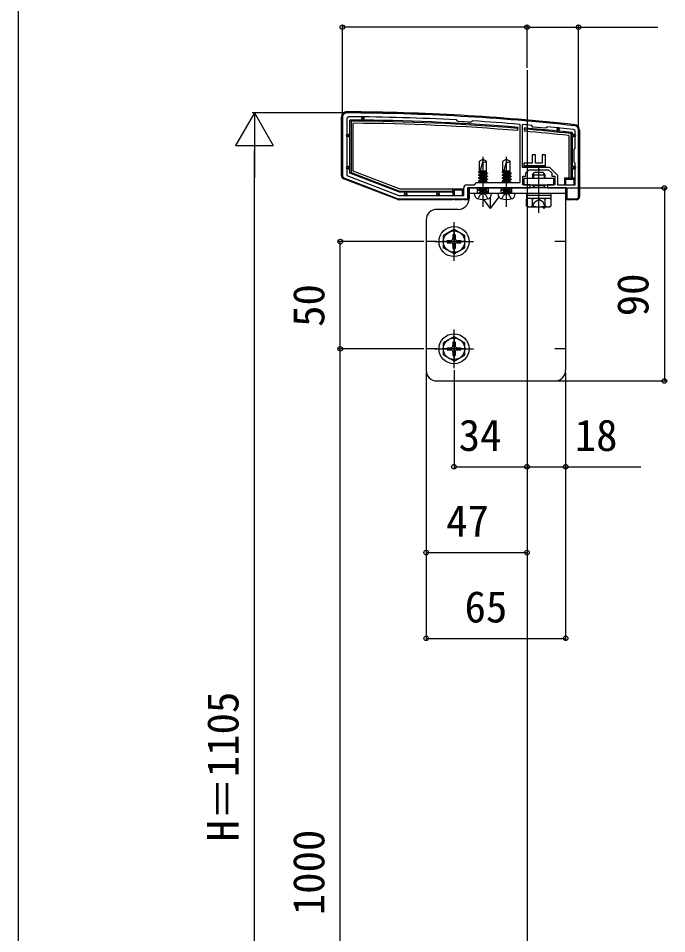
# Model space of a CAD drawing. Units: millimetres, scale not verified. Extents: x -875 to 875, y -1304 to 1296.
# Drawn here: x -875 to -572.9, y 563.1 to 989.9 of the extents above; entities that cross this region are included whole.
import ezdxf
from ezdxf.enums import TextEntityAlignment as Align

# ---------------------------------------------------------------- set-up
doc = ezdxf.new("R2010")
doc.units = ezdxf.units.MM
doc.header["$LTSCALE"] = 8
for name, color, linetype in [('0-3_YKK_11', 7, 'Continuous'), ('0-4_YKK_12', 2, 'Continuous'), ('0-5_YKK_13', 4, 'Continuous'), ('0-6_YKK_D', 6, 'Continuous'), ('0-7_YKK_ZWAK', 7, 'Continuous')]:
    doc.layers.add(name, color=color, linetype=linetype)
doc.styles.add('ＭＳ ゴシック', font='')
doc.styles.get('ＭＳ ゴシック').set_extended_font_data('MS Gothic')

msp = doc.modelspace()

# ---------------------------------------------------------------- linework, layer by layer
at = {"layer": '0-3_YKK_11'}
for p, q in [((-724, 943.8), (-724, 916.487)), ((-639.874, 940.342), (-640.2, 940.043)), ((-614, 906.8), (-614, 937.8)), ((-723.359, 915.553), (-698, 905.8))]:
    msp.add_line(p, q, dxfattribs=at)
for points in [[(-722, 942.996), (-722, 916.638), (-697.721, 907.3)], [(-670.015, 941.771), (-670.223, 941.871), (-670.713, 942.422), (-670.921, 942.522)], [(-666, 912.3), (-662.5, 912.3), (-661.5, 913.3), (-641.2, 913.3), (-641.2, 940.179), (-641.475, 940.478)], [(-663.289, 942.076), (-663.507, 942.001), (-664.057, 941.511), (-664.275, 941.436)], [(-640.2, 940.043), (-640.2, 920.5), (-632.5, 920.5), (-627.503, 920.5), (-623.8, 916.797), (-623.8, 912.3), (-615.5, 912.3), (-615.5, 922.3), (-616, 922.8), (-616, 928.8), (-615.5, 929.3), (-615.5, 937.05)], [(-628.369, 939.286), (-628.59, 939.218), (-629.244, 938.675), (-635.218, 939.229), (-635.768, 939.892), (-635.972, 939.999)], [(-698, 905.8), (-665.5, 905.8), (-665.5, 910.8), (-636.5, 910.8), (-636.5, 912.3), (-640, 912.3), (-640, 916.3), (-638.5, 916.3), (-638.5, 917.8), (-637, 919.3), (-632.958, 919.3), (-632.775, 919.42), (-632.225, 919.42), (-632.042, 919.3), (-628, 919.3), (-626.5, 917.8), (-626.5, 916.3), (-625, 916.3), (-625, 912.3), (-628.5, 912.3), (-628.5, 910.8), (-619.5, 910.8), (-619.5, 905.8), (-615, 905.8)], [(-697.721, 907.3), (-667.5, 907.3), (-667.5, 910.8)]]:
    msp.add_lwpolyline(points, dxfattribs=at)
for centre, radius, start, end in [((-722, 943.8), 2, 89.80939, 179.99999), ((-721, 942.996), 1, 89.75176, 180), ((-725.32, -54.191), 999.997, 83.71122, 89.80938), ((-725.32, -54.194), 998.2, 86.87597, 89.75176), ((-725.319, -54.177), 997.482, 86.49138, 86.82169), ((-725.322, -54.21), 998.215, 85.18167, 86.43713), ((-725.314, -54.119), 998.124, 84.86459, 85.08947), ((-725.32, -54.19), 998.195, 83.73506, 84.42628), ((-616, 937.8), 2, 359.99999, 83.71124), ((-616.5, 937.05), 1, 359.99999, 83.73507), ((-723, 916.487), 1, 180.00003, 248.9625), ((-666, 910.8), 1.5, 90.00001, 179.99999), ((-615, 906.8), 1, 270.00001, 359.99999)]:
    msp.add_arc(centre, radius, start, end, dxfattribs=at)
at = {"layer": '0-4_YKK_12'}
for p, q in [((-638, 965.8), (-638, -60.2)), ((-658.5, 904.5), (-658.5, 925.3)), ((-647.5, 904.5), (-647.5, 925.3)), ((-632.5, 899.178), (-632.5, 920.589)), ((-658.5, 902.05), (-658.5, 917.05)), ((-647.5, 902.05), (-647.5, 917.05)), ((-632.5, 902.05), (-632.5, 917.05)), ((-672, 876.8), (-672, 894.8)), ((-672, 891.3), (-672, 880.3)), ((-681, 885.8), (-663, 885.8)), ((-666.5, 885.8), (-677.5, 885.8)), ((-672, 826.8), (-672, 844.8)), ((-672, 841.3), (-672, 830.3)), ((-681, 835.8), (-663, 835.8)), ((-666.5, 835.8), (-677.5, 835.8))]:
    msp.add_line(p, q, dxfattribs=at)
at = {"layer": '0-5_YKK_13'}
for p, q in [((-724.5, 916.487), (-724.5, 943.8)), ((-715, 943.152), (-715, 943.652)), ((-714, 943.652), (-714, 943.152)), ((-719, 918.698), (-719, 940.985)), ((-714, 943.152), (-715, 943.152)), ((-715, 943.152), (-715, 942.452)), ((-714, 942.441), (-714, 943.152)), ((-721.7, 935.8), (-721.2, 935.8)), ((-721.2, 934.8), (-721.7, 934.8)), ((-721.2, 935.8), (-721.2, 934.8)), ((-720.5, 935.8), (-721.2, 935.8)), ((-721.2, 934.8), (-720.5, 934.8)), ((-642.2, 939.034), (-642.2, 938.532)), ((-642.2, 937.528), (-642.2, 938.532)), ((-639.2, 938.276), (-639.2, 938.778)), ((-639.2, 938.276), (-639.2, 937.272)), ((-624, 938.042), (-624, 937.342)), ((-623, 937.24), (-623, 938.042)), ((-618.5, 935.256), (-618.5, 915.3)), ((-617, 936.602), (-617.5, 936.154)), ((-617.5, 915.3), (-617.5, 936.154)), ((-617, 936.602), (-617, 935.8)), ((-617, 934.8), (-617, 935.8)), ((-617, 935.8), (-616.3, 935.8)), ((-617, 934.8), (-617, 920.8)), ((-615.8, 935.8), (-616.3, 935.8)), ((-616.3, 934.8), (-615.8, 934.8)), ((-613.5, 937.8), (-613.5, 906.8)), ((-634.1, 926.3), (-635.6, 926.3)), ((-635.6, 926.3), (-635.6, 922.3)), ((-634.1, 922.3), (-634.1, 926.3)), ((-630.9, 926.3), (-630.9, 922.3)), ((-629.4, 926.3), (-630.9, 926.3)), ((-629.4, 920.8), (-629.4, 926.3)), ((-658.5, 924.3), (-660.2, 923.238)), ((-660.2, 918.8), (-660.2, 923.238)), ((-658.404, 924.073), (-659.817, 918.8)), ((-658.5, 924.3), (-656.8, 923.238)), ((-656.8, 918.8), (-656.8, 923.238)), ((-647.5, 924.3), (-649.2, 923.238)), ((-649.2, 918.8), (-649.2, 923.238)), ((-647.404, 924.073), (-648.817, 918.8)), ((-647.5, 924.3), (-645.8, 923.238)), ((-645.8, 918.8), (-645.8, 923.238)), ((-639.4, 922.3), (-639.4, 920.8)), ((-635.6, 922.3), (-639.4, 922.3)), ((-630.9, 922.3), (-634.1, 922.3)), ((-721.7, 920.8), (-721.2, 920.8)), ((-721.2, 919.8), (-721.7, 919.8)), ((-721.2, 920.8), (-721.2, 919.8)), ((-720.5, 920.8), (-721.2, 920.8)), ((-721.2, 919.8), (-720.5, 919.8)), ((-660.6, 918.17), (-657.255, 918.8)), ((-660.6, 918.27), (-657.786, 918.8)), ((-659.975, 918.631), (-660.6, 918.27)), ((-660.6, 918.27), (-660.6, 918.17)), ((-659.975, 917.81), (-660.6, 918.17)), ((-660.2, 918.8), (-656.8, 918.8)), ((-659.975, 918.8), (-659.975, 918.631)), ((-659.345, 918.8), (-659.975, 918.631)), ((-659.975, 917.81), (-657.025, 918.6)), ((-657.025, 918.022), (-659.975, 917.231)), ((-659.975, 917.81), (-659.975, 917.231)), ((-657.025, 918.6), (-656.8, 918.8)), ((-657.025, 918.6), (-657.025, 918.022)), ((-649.6, 918.17), (-646.255, 918.8)), ((-649.6, 918.27), (-646.786, 918.8)), ((-648.975, 918.631), (-649.6, 918.27)), ((-649.6, 918.27), (-649.6, 918.17)), ((-648.975, 917.81), (-649.6, 918.17)), ((-649.2, 918.8), (-645.8, 918.8)), ((-648.975, 918.8), (-648.975, 918.631)), ((-648.345, 918.8), (-648.975, 918.631)), ((-648.975, 917.81), (-646.025, 918.6)), ((-646.025, 918.022), (-648.975, 917.231)), ((-648.975, 917.81), (-648.975, 917.231)), ((-646.025, 918.6), (-645.8, 918.8)), ((-646.025, 918.6), (-646.025, 918.022)), ((-639.4, 921.3), (-629.4, 921.3)), ((-639.4, 920.8), (-629.4, 920.8)), ((-635.5, 917), (-634.5, 918)), ((-630.5, 918), (-634.5, 918)), ((-629.5, 917), (-630.5, 918)), ((-617, 919.8), (-617, 920.8)), ((-617, 920.8), (-616.3, 920.8)), ((-615.8, 920.8), (-616.3, 920.8)), ((-616.3, 919.8), (-615.8, 919.8)), ((-698.231, 905.353), (-723.538, 915.087)), ((-660.6, 916.87), (-656.4, 917.661)), ((-660.6, 916.77), (-656.4, 917.561)), ((-659.975, 917.231), (-660.6, 916.87)), ((-660.6, 916.87), (-660.6, 916.77)), ((-659.975, 916.41), (-660.6, 916.77)), ((-660.6, 915.47), (-656.4, 916.261)), ((-660.6, 915.37), (-656.4, 916.161)), ((-659.975, 915.831), (-660.6, 915.47)), ((-660.6, 915.47), (-660.6, 915.37)), ((-659.975, 915.01), (-660.6, 915.37)), ((-660.6, 914.07), (-656.4, 914.861)), ((-660.6, 913.97), (-656.4, 914.761)), ((-659.975, 913.61), (-660.6, 913.97)), ((-659.975, 916.41), (-657.025, 917.2)), ((-657.025, 916.622), (-659.975, 915.831)), ((-659.975, 916.41), (-659.975, 914.431)), ((-659.975, 915.01), (-657.025, 915.8)), ((-657.025, 915.222), (-659.975, 914.431)), ((-659.975, 913.61), (-657.025, 914.4)), ((-659.975, 913.61), (-659.975, 913.3)), ((-657.025, 913.822), (-658.972, 913.3)), ((-657.255, 913.3), (-656.4, 913.461)), ((-657.025, 917.2), (-656.4, 917.561)), ((-657.025, 917.2), (-657.025, 916.622)), ((-657.025, 915.8), (-656.4, 916.161)), ((-657.025, 915.8), (-657.025, 915.222)), ((-657.025, 915.222), (-656.4, 914.861)), ((-657.025, 914.4), (-656.4, 914.761)), ((-657.025, 914.4), (-657.025, 913.822)), ((-657.025, 913.822), (-656.4, 913.461)), ((-656.4, 914.861), (-656.4, 914.761)), ((-656.4, 913.461), (-656.4, 913.361)), ((-649.6, 916.87), (-645.4, 917.661)), ((-649.6, 916.77), (-645.4, 917.561)), ((-648.975, 917.231), (-649.6, 916.87)), ((-649.6, 916.87), (-649.6, 916.77)), ((-648.975, 916.41), (-649.6, 916.77)), ((-649.6, 915.47), (-645.4, 916.261)), ((-649.6, 915.37), (-645.4, 916.161)), ((-648.975, 915.831), (-649.6, 915.47)), ((-649.6, 915.47), (-649.6, 915.37)), ((-648.975, 915.01), (-649.6, 915.37)), ((-649.6, 914.07), (-645.4, 914.861)), ((-649.6, 913.97), (-645.4, 914.761)), ((-648.975, 913.61), (-649.6, 913.97)), ((-648.975, 916.41), (-646.025, 917.2)), ((-646.025, 916.622), (-648.975, 915.831)), ((-648.975, 916.41), (-648.975, 914.431)), ((-648.975, 915.01), (-646.025, 915.8)), ((-646.025, 915.222), (-648.975, 914.431)), ((-648.975, 913.61), (-646.025, 914.4)), ((-648.975, 913.61), (-648.975, 913.3)), ((-646.025, 913.822), (-647.972, 913.3)), ((-646.255, 913.3), (-645.4, 913.461)), ((-646.025, 917.2), (-645.4, 917.561)), ((-646.025, 917.2), (-646.025, 916.622)), ((-646.025, 915.8), (-645.4, 916.161)), ((-646.025, 915.8), (-646.025, 915.222)), ((-646.025, 915.222), (-645.4, 914.861)), ((-646.025, 914.4), (-645.4, 914.761)), ((-646.025, 914.4), (-646.025, 913.822)), ((-646.025, 913.822), (-645.4, 913.461)), ((-645.4, 914.861), (-645.4, 914.761)), ((-645.4, 913.461), (-645.4, 913.361)), ((-635.5, 917), (-635.5, 915.2)), ((-634.96, 917.54), (-634.96, 915.2)), ((-630.04, 917.54), (-630.04, 915.2)), ((-629.5, 915.2), (-629.5, 917)), ((-620.5, 915.3), (-620.5, 912.3)), ((-618.5, 915.3), (-620.5, 915.3)), ((-620, 914.8), (-620, 912.3)), ((-618.5, 915.3), (-617.5, 915.3)), ((-615.5, 915.3), (-617, 915.3)), ((-616, 914.8), (-615.5, 915.3)), ((-616, 912.3), (-616, 914.8)), ((-615.5, 912.6), (-615.5, 915.3)), ((-672.5, 909.3), (-672.5, 910.3)), ((-667.5, 910.3), (-672.5, 910.3)), ((-668, 909.8), (-672, 909.8)), ((-667.5, 910.3), (-668, 909.8)), ((-668, 907.3), (-668, 909.8)), ((-667.5, 907.6), (-667.5, 910.3)), ((-665.5, 910.8), (-665.5, 905.3)), ((-620.5, 910.8), (-665.5, 910.8)), ((-620, 910.8), (-665, 910.8)), ((-665, 910.8), (-665, 905.8)), ((-661, 908.3), (-661, 910.8)), ((-660.6, 909.87), (-656.4, 910.661)), ((-660.6, 909.77), (-656.4, 910.561)), ((-659.975, 909.41), (-660.6, 909.77)), ((-659.975, 910.81), (-659.975, 910.231)), ((-657.853, 910.8), (-659.975, 910.231)), ((-659.975, 909.41), (-657.025, 910.2)), ((-657.025, 909.622), (-659.975, 908.831)), ((-659.975, 909.41), (-659.975, 908.8)), ((-658.849, 908.8), (-656.4, 909.261)), ((-657.025, 910.2), (-656.4, 910.561)), ((-657.025, 910.2), (-657.025, 909.622)), ((-657.025, 909.622), (-656.4, 909.261)), ((-656.724, 913.3), (-656.4, 913.361)), ((-656.641, 910.8), (-656.4, 910.661)), ((-656.505, 913.3), (-656.4, 913.361)), ((-656.4, 910.661), (-656.4, 910.561)), ((-656.4, 909.261), (-656.4, 909.161)), ((-656, 908.3), (-656, 910.8)), ((-650, 908.3), (-650, 910.8)), ((-649.6, 909.87), (-645.4, 910.661)), ((-649.6, 909.77), (-645.4, 910.561)), ((-648.975, 909.41), (-649.6, 909.77)), ((-648.975, 910.81), (-648.975, 910.231)), ((-646.853, 910.8), (-648.975, 910.231)), ((-648.975, 909.41), (-646.025, 910.2)), ((-646.025, 909.622), (-648.975, 908.831)), ((-648.975, 909.41), (-648.975, 908.8)), ((-647.849, 908.8), (-645.4, 909.261)), ((-646.025, 910.2), (-645.4, 910.561)), ((-646.025, 910.2), (-646.025, 909.622)), ((-646.025, 909.622), (-645.4, 909.261)), ((-645.724, 913.3), (-645.4, 913.361)), ((-645.641, 910.8), (-645.4, 910.661)), ((-645.506, 913.3), (-645.4, 913.361)), ((-645.4, 910.661), (-645.4, 910.561)), ((-645.4, 909.261), (-645.4, 909.161)), ((-645, 908.3), (-645, 910.8)), ((-635.5, 912.3), (-635.5, 912.1)), ((-629.5, 912.1), (-630.04, 911.164)), ((-629.5, 912.1), (-629.5, 912.3)), ((-620, 910.8), (-620.5, 910.8)), ((-620, 910.8), (-620, 825.8)), ((-619.5, 910.8), (-620, 910.8)), ((-619.5, 905.392), (-619.5, 910.8)), ((-672.5, 905.3), (-697.944, 905.3)), ((-695, 908.8), (-695, 908.1)), ((-694, 908.1), (-694, 908.8)), ((-680, 908.8), (-680, 908.1)), ((-679, 908.1), (-679, 908.8)), ((-672.5, 908.8), (-672.5, 907.3)), ((-672.5, 905.8), (-672.5, 905.3)), ((-672, 905.8), (-672, 905.392)), ((-672, 905.392), (-668, 905.392)), ((-668, 905.392), (-668, 905.8)), ((-667.5, 905.3), (-667.5, 905.8)), ((-665.5, 905.3), (-667.5, 905.3)), ((-620, 908.3), (-665, 908.3)), ((-662.104, 906.821), (-662.5, 908.3)), ((-654.5, 908.3), (-662.5, 908.3)), ((-660.2, 908.7), (-660.2, 908.8)), ((-660.2, 908.8), (-656.8, 908.8)), ((-657.242, 907.664), (-658.5, 908.333)), ((-658.317, 908.8), (-656.4, 909.161)), ((-655, 901.3), (-658.154, 905.506)), ((-656.3, 905.733), (-657.242, 907.664)), ((-657.025, 908.8), (-656.4, 909.161)), ((-656.8, 908.7), (-656.8, 908.8)), ((-655, 901.3), (-651.024, 906.601)), ((-655, 901.3), (-655, 906.55)), ((-654.896, 906.821), (-654.5, 908.3)), ((-651.104, 906.821), (-651.5, 908.3)), ((-643.5, 908.3), (-651.5, 908.3)), ((-649.2, 908.7), (-649.2, 908.8)), ((-649.2, 908.8), (-645.8, 908.8)), ((-646.242, 907.664), (-647.5, 908.333)), ((-647.317, 908.8), (-645.4, 909.161)), ((-645.3, 905.733), (-646.242, 907.664)), ((-646.025, 908.8), (-645.4, 909.161)), ((-645.8, 908.7), (-645.8, 908.8)), ((-643.896, 906.821), (-643.5, 908.3)), ((-637.5, 906), (-638.274, 905.553)), ((-638.273, 902.446), (-638.273, 905.553)), ((-638.25, 908.3), (-638.25, 907.5)), ((-626.75, 908.3), (-638.25, 908.3)), ((-638.25, 907.5), (-638.25, 906)), ((-638.25, 907.5), (-626.75, 907.5)), ((-638.25, 906), (-626.75, 906)), ((-635.387, 902.446), (-635.387, 905.553)), ((-629.613, 902.446), (-629.613, 905.553)), ((-627.5, 906), (-626.727, 905.553)), ((-626.75, 907.5), (-626.75, 908.3)), ((-626.75, 906), (-626.75, 907.5)), ((-626.727, 902.446), (-626.727, 905.553)), ((-619.5, 905.392), (-616, 905.392)), ((-616, 905.392), (-616, 905.8)), ((-615.5, 905.3), (-615.5, 905.8)), ((-615, 905.3), (-615.5, 905.3)), ((-670, 900.8), (-680, 900.8)), ((-637.5, 902), (-638.274, 902.446)), ((-637.5, 902), (-627.5, 902)), ((-630, 901.3), (-630.525, 902)), ((-630, 901.3), (-629.475, 902)), ((-630, 901.3), (-630, 902)), ((-627.5, 902), (-626.727, 902.446)), ((-685, 895.8), (-685, 825.8)), ((-672, 891.55), (-677, 888.663)), ((-677, 888.663), (-677, 882.937)), ((-672.5, 888.95), (-672.5, 887.3)), ((-671.5, 888.95), (-672.5, 888.95)), ((-672, 891.55), (-667, 888.663)), ((-671.5, 888.95), (-671.5, 887.3)), ((-667, 882.937), (-667, 888.663)), ((-680, 885.8), (-685, 885.8)), ((-675.15, 886.3), (-673.5, 886.3)), ((-675.15, 886.3), (-675.15, 885.3)), ((-675.15, 885.3), (-673.5, 885.3)), ((-672.5, 884.3), (-672.5, 882.65)), ((-671.5, 884.3), (-671.5, 882.65)), ((-670.5, 886.3), (-668.85, 886.3)), ((-670.5, 885.3), (-668.85, 885.3)), ((-668.85, 885.3), (-668.85, 886.3)), ((-620, 885.8), (-625, 885.8)), ((-672, 880.05), (-677, 882.937)), ((-672.5, 882.65), (-671.5, 882.65)), ((-672, 880.05), (-667, 882.937)), ((-672, 841.55), (-677, 838.663)), ((-672, 841.55), (-667, 838.663)), ((-677, 838.663), (-677, 832.937)), ((-672.5, 838.95), (-672.5, 837.3)), ((-671.5, 838.95), (-672.5, 838.95)), ((-671.5, 838.95), (-671.5, 837.3)), ((-667, 832.937), (-667, 838.663)), ((-680, 835.8), (-685, 835.8)), ((-672, 830.05), (-677, 832.937)), ((-675.15, 836.3), (-673.5, 836.3)), ((-675.15, 836.3), (-675.15, 835.3)), ((-675.15, 835.3), (-673.5, 835.3)), ((-672.5, 834.3), (-672.5, 832.65)), ((-672.5, 832.65), (-671.5, 832.65)), ((-672, 830.05), (-667, 832.937)), ((-671.5, 834.3), (-671.5, 832.65)), ((-670.5, 836.3), (-668.85, 836.3)), ((-670.5, 835.3), (-668.85, 835.3)), ((-668.85, 835.3), (-668.85, 836.3)), ((-620, 835.8), (-625, 835.8)), ((-680, 820.8), (-625, 820.8))]:
    msp.add_line(p, q, dxfattribs=at)
for points in [[(-720.5, 917.668), (-720.5, 919.8), (-720.5, 920.8), (-720.5, 934.8), (-720.5, 935.8), (-720.5, 942.494), (-720, 941.991), (-720, 918.012)], [(-623, 938.542), (-623, 938.042), (-624, 938.042), (-624, 938.542)], [(-616.3, 935.8), (-616.3, 934.8), (-617, 934.8)], [(-697.443, 908.8), (-720.5, 917.668), (-720, 918.012), (-697.35, 909.3)], [(-672.5, 910.3), (-697.164, 910.3), (-719, 918.698)], [(-657.025, 918.022), (-656.4, 917.661), (-656.4, 917.561)], [(-646.025, 918.022), (-645.4, 917.661), (-645.4, 917.561)], [(-617, 919.8), (-617, 915.3), (-617.5, 915.3)], [(-616.3, 920.8), (-616.3, 919.8), (-617, 919.8)], [(-659.975, 914.431), (-660.6, 914.07), (-660.6, 913.97)], [(-657.025, 916.622), (-656.4, 916.261), (-656.4, 916.161)], [(-648.975, 914.431), (-649.6, 914.07), (-649.6, 913.97)], [(-646.025, 916.622), (-645.4, 916.261), (-645.4, 916.161)], [(-635.5, 917), (-632.5, 917), (-629.5, 917)], [(-616, 914.8), (-620, 914.8), (-620.5, 915.3)], [(-672.5, 910.3), (-672, 909.8), (-672, 907.3)], [(-659.975, 910.231), (-660.6, 909.87), (-660.6, 909.77)], [(-648.975, 910.231), (-649.6, 909.87), (-649.6, 909.77)], [(-635.5, 912.1), (-632.5, 912.1), (-629.5, 912.1)], [(-635.5, 912.1), (-634.96, 911.164), (-630.04, 911.164)], [(-634.96, 912.3), (-634.96, 911.164), (-634.96, 910.8)], [(-630.04, 912.3), (-630.04, 911.164), (-630.04, 910.8)], [(-695, 907.6), (-695, 908.1), (-694, 908.1), (-694, 907.6)], [(-680, 907.6), (-680, 908.1), (-679, 908.1), (-679, 907.6)], [(-660.7, 905.733), (-659.758, 907.664), (-658.5, 908.333)], [(-649.7, 905.733), (-648.758, 907.664), (-647.5, 908.333)], [(-635.55, 901.997), (-634.4, 904.355), (-632.5, 905.365)], [(-629.45, 901.997), (-630.6, 904.355), (-632.5, 905.365)]]:
    msp.add_lwpolyline(points, dxfattribs=at)
for points in [[(-625.5, 915.2), (-639.5, 915.2), (-639.5, 912.3), (-625.5, 912.3)], [(-672.5, 908.8), (-679, 908.8), (-680, 908.8), (-694, 908.8), (-695, 908.8), (-697.443, 908.8), (-697.35, 909.3), (-672.5, 909.3)]]:
    msp.add_lwpolyline(points, close=True, dxfattribs=at)
for centre, radius in [((-672, 885.8), 7), ((-672, 885.8), 5), ((-672, 835.8), 7), ((-672, 835.8), 5)]:
    msp.add_circle(centre, radius, dxfattribs=at)
for centre, radius, start, end in [((-722, 943.8), 2.5, 89.80937, 180), ((-725.32, -54.194), 1000.5, 83.71123, 89.80937), ((-714.5, 943.652), 0.5, 90, 180), ((-714.5, 943.652), 0.5, 0, 90), ((-725.32, -54.194), 996.7, 89.40671, 89.72289), ((-725.32, -54.194), 996.2, 85.21382, 89.694), ((-725.32, -54.194), 995.2, 85.209, 89.63612), ((-725.32, -54.194), 996.7, 89.34922, 89.40671), ((-725.32, -54.194), 996.7, 85.21623, 89.34922), ((-623.5, 938.542), 0.5, 90, 180), ((-623.5, 938.542), 0.5, 0, 90), ((-616, 937.8), 2.5, 0, 83.71123), ((-721.7, 935.3), 0.5, 90, 180), ((-721.7, 935.3), 0.5, 180, 270), ((-725.32, -54.194), 996.2, 83.78661, 85.04065), ((-725.32, -54.194), 996.7, 84.16547, 85.04314), ((-725.32, -54.194), 995.2, 83.83825, 85.03565), ((-725.32, -54.194), 996.7, 84.10768, 84.16547), ((-725.32, -54.194), 996.7, 83.76082, 84.10768), ((-615.8, 935.3), 0.5, 0, 90), ((-615.8, 935.3), 0.5, 270, 0), ((-658.34, 925.207), 2.5, 260.31336, 308.01351), ((-658.597, 924.125), 0.2, 345, 58), ((-647.34, 925.207), 2.5, 260.31336, 308.01351), ((-647.597, 924.125), 0.2, 345, 58), ((-721.7, 920.3), 0.5, 90, 180), ((-721.7, 920.3), 0.5, 180, 270), ((-615.8, 920.3), 0.5, 0, 90), ((-615.8, 920.3), 0.5, 270, 0), ((-723, 916.487), 1.5, 180, 248.96249), ((-697.944, 906.1), 0.8, 248.96249, 270), ((-694.5, 907.6), 0.5, 180, 270), ((-694.5, 907.6), 0.5, 270, 0), ((-679.5, 907.6), 0.5, 180, 270), ((-679.5, 907.6), 0.5, 270, 0), ((-670, 905.8), 5, 270, 0), ((-660.751, 907.183), 1.4, 195, 255.67668), ((-658.5, 916), 10.5, 255.67668, 284.32332), ((-660.6, 908.7), 0.4, 270, 0), ((-656.4, 908.7), 0.4, 180, 270), ((-656.249, 907.183), 1.4, 284.32332, 345), ((-649.751, 907.183), 1.4, 195, 255.67668), ((-647.5, 916), 10.5, 255.67668, 284.32332), ((-649.6, 908.7), 0.4, 270, 0), ((-645.4, 908.7), 0.4, 180, 270), ((-645.249, 907.183), 1.4, 284.32332, 345), ((-636.83, 903.444), 2.556, 55.61708, 124.38292), ((-632.5, 896.446), 9.554, 90, 107.58724), ((-632.5, 896.446), 9.554, 72.41276, 90), ((-628.17, 903.444), 2.556, 55.61708, 124.38292), ((-615, 906.8), 1.5, 270, 0), ((-680, 895.8), 5, 90, 180), ((-636.83, 904.555), 2.556, 235.61708, 304.38292), ((-632.5, 911.553), 9.554, 252.41276, 287.58724), ((-628.17, 904.555), 2.556, 235.61708, 304.38292), ((-673.5, 887.3), 1, 270, 0), ((-673.5, 884.3), 1, 0, 90), ((-670.5, 887.3), 1, 180, 270), ((-670.5, 884.3), 1, 90, 180), ((-673.5, 837.3), 1, 270, 0), ((-670.5, 837.3), 1, 180, 270), ((-673.5, 834.3), 1, 0, 90), ((-670.5, 834.3), 1, 90, 180), ((-680, 825.8), 5, 180, 270), ((-625, 825.8), 5, 270, 0)]:
    msp.add_arc(centre, radius, start, end, dxfattribs=at)
for centre, start_param, end_param in [((-672, 905.361), 1.5707963, 3.1415927), ((-668, 905.361), 6.2831853, 7.8539816), ((-616, 905.361), 6.2831853, 7.8539816)]:
    msp.add_ellipse(centre, major_axis=(0.5, 0), ratio=0.061163, start_param=start_param, end_param=end_param, dxfattribs=at)
at = {"layer": '0-6_YKK_D'}
for p, q in [((-724, 944.8), (-724, 986.8)), ((-638, 966.8), (-638, 986.8)), ((-638, 966.8), (-638, 986.8)), ((-614, 938.8), (-614, 986.8)), ((-638, 985.8), (-724, 985.8)), ((-765, 945.8), (-773.75, 930.645)), ((-722.993, 945.8), (-766, 945.8)), ((-765, 945.8), (-756.25, 930.645)), ((-765, 945.8), (-765, 915.489)), ((-773.75, 930.645), (-756.25, 930.645)), ((-765, 390.3), (-765, 928.3)), ((-619, 910.8), (-573, 910.8)), ((-574, 910.8), (-574, 820.8)), ((-686, 885.8), (-726, 885.8)), ((-725, 835.8), (-725, 885.8)), ((-686, 835.8), (-726, 835.8)), ((-686, 835.8), (-726, 835.8)), ((-725, 367.8), (-725, 835.8)), ((-685, 824.8), (-685, 739.8)), ((-685, 824.8), (-685, 699.8)), ((-672, 825.8), (-672, 779.8)), ((-620, 824.8), (-620, 779.8)), ((-620, 824.8), (-620, 699.8)), ((-638, 819.8), (-638, 779.8)), ((-624, 820.8), (-573, 820.8)), ((-638, 818.8), (-638, 739.8)), ((-638, 817.8), (-638, 779.8)), ((-672, 780.8), (-638, 780.8)), ((-685, 740.8), (-638, 740.8)), ((-685, 700.8), (-620, 700.8))]:
    msp.add_line(p, q, dxfattribs=at)
for points in [[(-638, 985.8), (-614, 985.8), (-576.995, 985.8)], [(-638, 780.8), (-620, 780.8), (-585.041, 780.8)]]:
    msp.add_lwpolyline(points, dxfattribs=at)
for centre in [(-724, 985.8), (-638, 985.8), (-638, 985.8), (-614, 985.8), (-574, 910.8), (-725, 885.8), (-725, 835.8), (-725, 835.8), (-574, 820.8), (-672, 780.8), (-638, 780.8), (-638, 780.8), (-620, 780.8), (-685, 740.8), (-638, 740.8), (-685, 700.8), (-620, 700.8)]:
    msp.add_circle(centre, 1.075, dxfattribs=at)
at = {"layer": '0-7_YKK_ZWAK'}
msp.add_line((-875, 1245.8), (-875, -1304.2), dxfattribs=at)

# ---------------------------------------------------------------- texts
at = {"layer": '0-6_YKK_D', "style": 'ＭＳ ゴシック'}
for s, p in [('90', (-577, 850.97)), ('50', (-728, 846.027)), ('H＝1105', (-768, 606.061)), ('1000', (-728, 571.686))]:
    msp.add_text(s, height=14.66, rotation=90, dxfattribs=at).set_placement(p, align=Align.BOTTOM_LEFT)
for s, p in [('34', (-669.83, 783.8)), ('18', (-615.768, 783.8)), ('47', (-675.648, 743.8)), ('65', (-667.102, 703.8))]:
    msp.add_text(s, height=14.66, dxfattribs=at).set_placement(p, align=Align.BOTTOM_LEFT)

doc.saveas('drawing.dxf')
